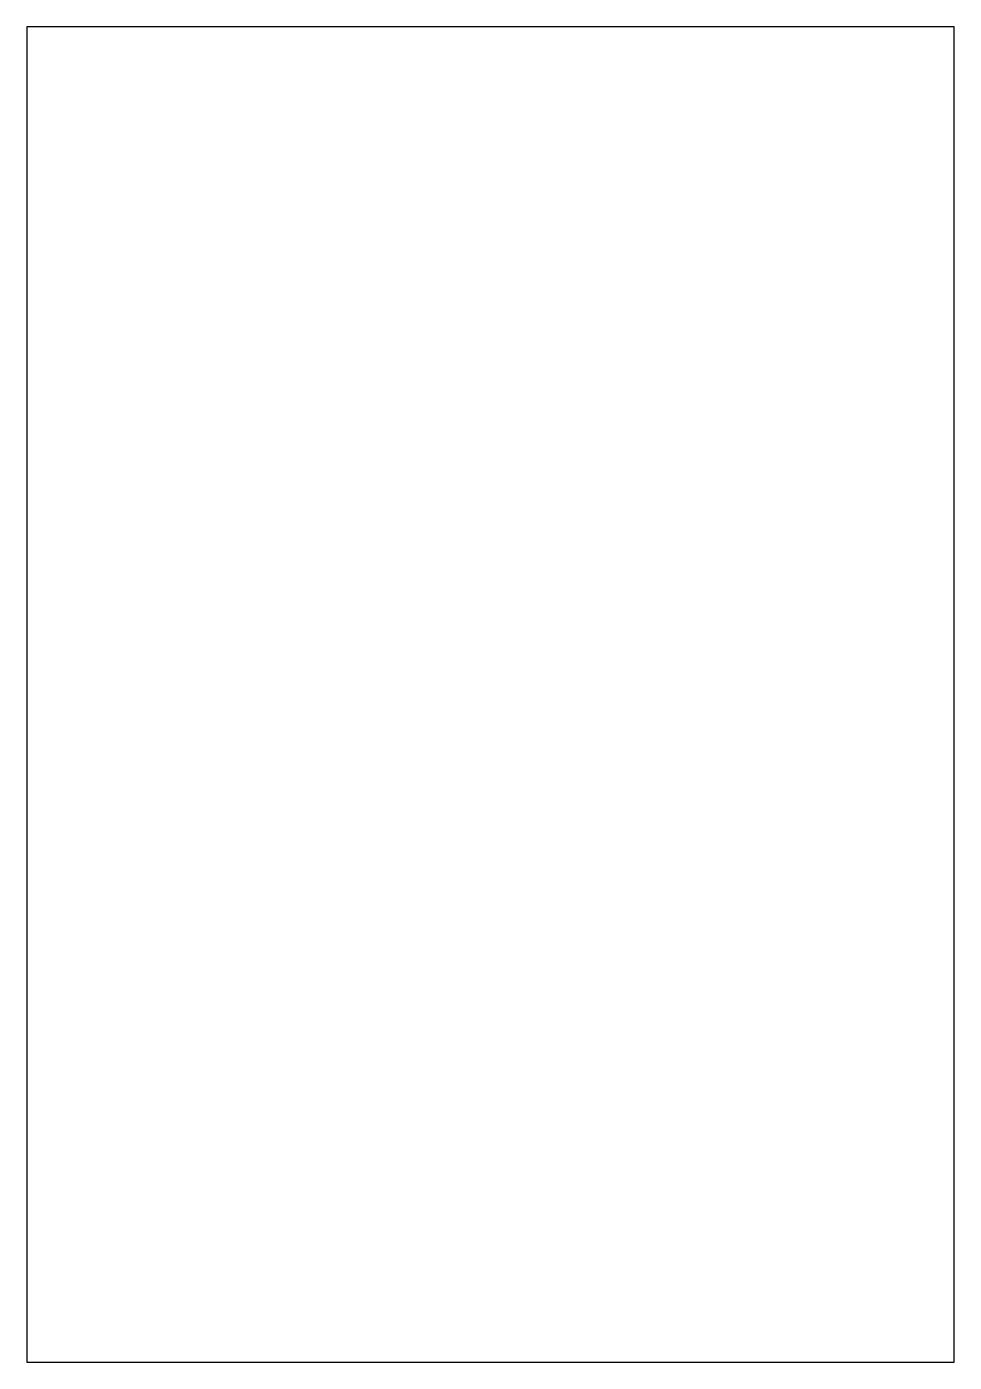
# Model space of a CAD drawing. Header units: millimetres. Extents: x 0 to 31.2, y 0 to 45.
import ezdxf

# ---------------------------------------------------------------- set-up
doc = ezdxf.new("R2010")
doc.units = ezdxf.units.MM
doc.layers.add('paper_border', color=1, linetype='Continuous')

# ---------------------------------------------------------------- blocks, each defined once
blk = doc.blocks.new('paper_Q9')
at = {"layer": 'paper_border'}
blk.add_lwpolyline([(0, 0), (31.25, 0), (31.25, 45), (0, 45), (0, 0)], dxfattribs=at)

msp = doc.modelspace()

# ---------------------------------------------------------------- block references
msp.add_blockref('paper_Q9', (0, 0))

doc.saveas('drawing.dxf')
